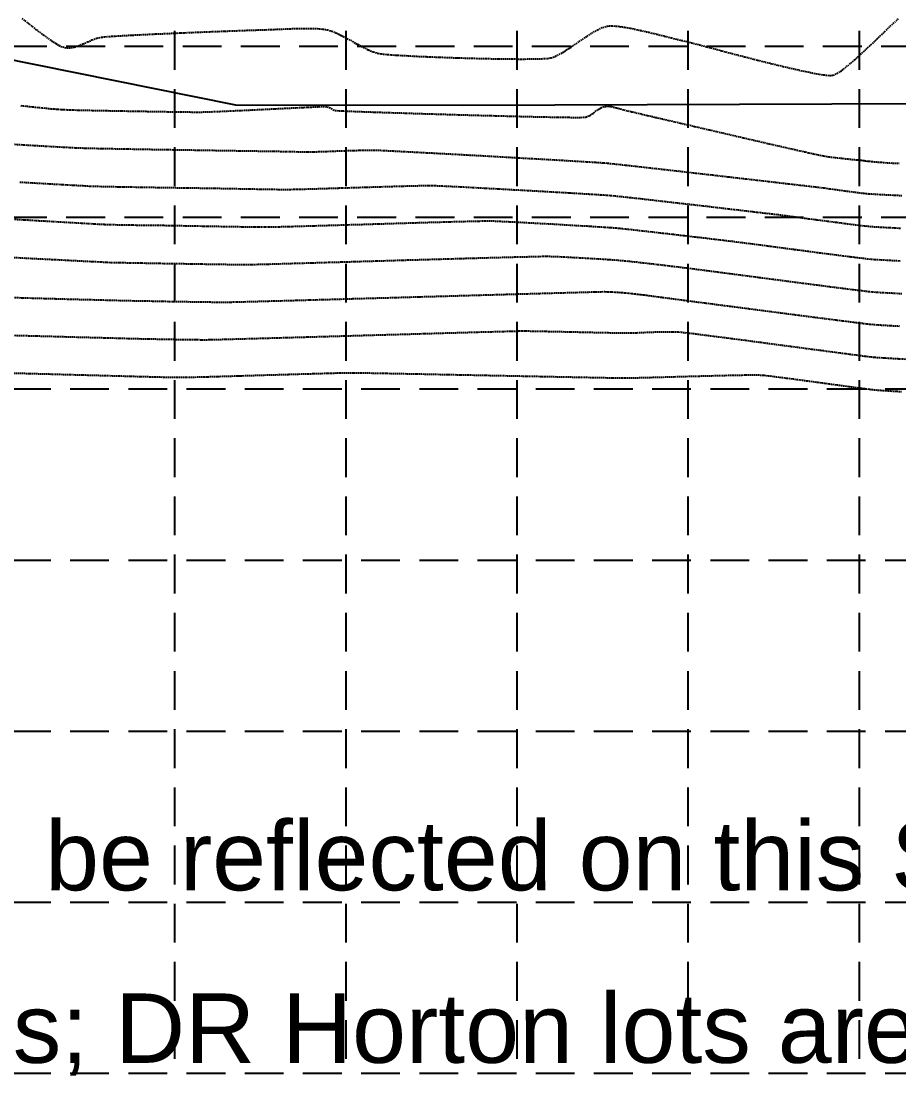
# Model space of a CAD drawing. Header units: inches. Extents: x 7994 to 10114, y 11164 to 12491.
# Drawn here: x 8627.6 to 8797.2, y 11296 to 11501.4 of the extents above; entities that cross this region are included whole.
import ezdxf

# ---------------------------------------------------------------- set-up
doc = ezdxf.new("R2010")
doc.units = ezdxf.units.IN
doc.header["$MEASUREMENT"] = 0
for name, pattern in [('HIDDEN', [0.375, 0.25, -0.125]), ('PHANTOM2', [1.25, 0.625, -0.125, 0.125, -0.125, 0.125, -0.125]), ('x4227topo$0$HIDDEN', [0.375, 0.25, -0.125])]:
    doc.linetypes.add(name, pattern=pattern)
for name, color, linetype in [('BASE', 7, 'Continuous'), ('CONTOURS', 43, 'x4227topo$0$HIDDEN'), ('GRID', 254, 'HIDDEN'), ('SILT-FENCE', 4, 'PHANTOM2')]:
    doc.layers.add(name, color=color, linetype=linetype)
doc.styles.add("L200'", font='ARIAL.TTF', dxfattribs={"height": 0.001969})

msp = doc.modelspace()

# ---------------------------------------------------------------- linework, layer by layer
at = {"layer": 'CONTOURS', "color": 43}
for p, q in [((8627.73, 11501.94, 1240), (8629.14, 11500.84, 1240)), ((8795.88, 11500.69, 1240), (8797.15, 11501.87, 1240)), ((8629.14, 11500.84, 1240), (8630.54, 11499.75, 1240)), ((8630.54, 11499.75, 1240), (8631.9, 11498.72, 1240)), ((8656.24, 11499.05, 1240), (8658.97, 11499.17, 1240)), ((8658.97, 11499.17, 1240), (8661.71, 11499.28, 1240)), ((8661.71, 11499.28, 1240), (8664.37, 11499.38, 1240)), ((8664.37, 11499.38, 1240), (8666.9, 11499.48, 1240)), ((8666.9, 11499.48, 1240), (8669.21, 11499.57, 1240)), ((8669.21, 11499.57, 1240), (8671.25, 11499.64, 1240)), ((8671.25, 11499.64, 1240), (8672.93, 11499.7, 1240)), ((8672.93, 11499.7, 1240), (8674.2, 11499.74, 1240)), ((8674.2, 11499.74, 1240), (8674.97, 11499.76, 1240)), ((8674.97, 11499.76, 1240), (8675.87, 11499.79, 1240)), ((8675.87, 11499.79, 1240), (8676.97, 11499.84, 1240)), ((8676.97, 11499.84, 1240), (8678.2, 11499.89, 1240)), ((8678.2, 11499.89, 1240), (8679.53, 11499.95, 1240)), ((8679.53, 11499.95, 1240), (8680.9, 11499.99, 1240)), ((8680.9, 11499.99, 1240), (8682.26, 11500.02, 1240)), ((8682.26, 11500.02, 1240), (8683.58, 11500.01, 1240)), ((8683.58, 11500.01, 1240), (8684.81, 11499.97, 1240)), ((8684.81, 11499.97, 1240), (8685.89, 11499.88, 1240)), ((8685.89, 11499.88, 1240), (8686.78, 11499.74, 1240)), ((8686.78, 11499.74, 1240), (8687.61, 11499.49, 1240)), ((8687.61, 11499.49, 1240), (8688.54, 11499.1, 1240)), ((8737.88, 11499.07, 1240), (8739.01, 11499.72, 1240)), ((8739.01, 11499.72, 1240), (8740.02, 11500.21, 1240)), ((8740.02, 11500.21, 1240), (8740.9, 11500.47, 1240)), ((8740.9, 11500.47, 1240), (8741.76, 11500.51, 1240)), ((8741.76, 11500.51, 1240), (8742.9, 11500.43, 1240)), ((8742.9, 11500.43, 1240), (8744.23, 11500.24, 1240)), ((8744.23, 11500.24, 1240), (8745.72, 11499.96, 1240)), ((8745.72, 11499.96, 1240), (8747.29, 11499.63, 1240)), ((8747.29, 11499.63, 1240), (8748.89, 11499.26, 1240)), ((8748.89, 11499.26, 1240), (8750.45, 11498.88, 1240)), ((8793.04, 11497.99, 1240), (8794.5, 11499.38, 1240)), ((8794.5, 11499.38, 1240), (8795.88, 11500.69, 1240)), ((8631.9, 11498.72, 1240), (8633.17, 11497.81, 1240)), ((8633.17, 11497.81, 1240), (8634.31, 11497.07, 1240)), ((8639.57, 11497, 1240), (8640.46, 11497.39, 1240)), ((8640.46, 11497.39, 1240), (8641.34, 11497.77, 1240)), ((8641.34, 11497.77, 1240), (8642.24, 11498.1, 1240)), ((8642.24, 11498.1, 1240), (8643.15, 11498.32, 1240)), ((8643.15, 11498.32, 1240), (8643.88, 11498.4, 1240)), ((8643.88, 11498.4, 1240), (8645.11, 11498.49, 1240)), ((8645.11, 11498.49, 1240), (8646.76, 11498.59, 1240)), ((8646.76, 11498.59, 1240), (8648.77, 11498.7, 1240)), ((8648.77, 11498.7, 1240), (8651.07, 11498.82, 1240)), ((8651.07, 11498.82, 1240), (8653.59, 11498.93, 1240)), ((8653.59, 11498.93, 1240), (8656.24, 11499.05, 1240)), ((8688.54, 11499.1, 1240), (8689.53, 11498.62, 1240)), ((8689.53, 11498.62, 1240), (8690.57, 11498.07, 1240)), ((8690.57, 11498.07, 1240), (8691.64, 11497.48, 1240)), ((8691.64, 11497.48, 1240), (8692.7, 11496.89, 1240)), ((8734.23, 11496.64, 1240), (8735.46, 11497.47, 1240)), ((8735.46, 11497.47, 1240), (8736.69, 11498.3, 1240)), ((8736.69, 11498.3, 1240), (8737.88, 11499.07, 1240)), ((8750.45, 11498.88, 1240), (8751.94, 11498.51, 1240)), ((8751.94, 11498.51, 1240), (8753.27, 11498.17, 1240)), ((8753.27, 11498.17, 1240), (8754.4, 11497.89, 1240)), ((8754.4, 11497.89, 1240), (8755.26, 11497.7, 1240)), ((8755.26, 11497.7, 1240), (8755.99, 11497.52, 1240)), ((8755.99, 11497.52, 1240), (8757.16, 11497.22, 1240)), ((8757.16, 11497.22, 1240), (8758.71, 11496.81, 1240)), ((8791.57, 11496.59, 1240), (8793.04, 11497.99, 1240)), ((8634.31, 11497.07, 1240), (8635.27, 11496.54, 1240)), ((8635.27, 11496.54, 1240), (8636, 11496.29, 1240)), ((8636, 11496.29, 1240), (8636.91, 11496.24, 1240)), ((8636.91, 11496.24, 1240), (8637.81, 11496.38, 1240)), ((8637.81, 11496.38, 1240), (8638.69, 11496.65, 1240)), ((8638.69, 11496.65, 1240), (8639.57, 11497, 1240)), ((8692.7, 11496.89, 1240), (8693.74, 11496.34, 1240)), ((8693.74, 11496.34, 1240), (8694.73, 11495.85, 1240)), ((8694.73, 11495.85, 1240), (8695.66, 11495.46, 1240)), ((8695.66, 11495.46, 1240), (8696.49, 11495.2, 1240)), ((8696.49, 11495.2, 1240), (8697.2, 11495.09, 1240)), ((8697.2, 11495.09, 1240), (8698.39, 11494.97, 1240)), ((8730.92, 11494.63, 1240), (8731.93, 11495.16, 1240)), ((8731.93, 11495.16, 1240), (8733.04, 11495.85, 1240)), ((8733.04, 11495.85, 1240), (8734.23, 11496.64, 1240)), ((8758.71, 11496.81, 1240), (8760.58, 11496.32, 1240)), ((8760.58, 11496.32, 1240), (8762.69, 11495.76, 1240)), ((8762.69, 11495.76, 1240), (8765, 11495.15, 1240)), ((8765, 11495.15, 1240), (8767.43, 11494.52, 1240)), ((8788.71, 11493.95, 1240), (8790.11, 11495.22, 1240)), ((8790.11, 11495.22, 1240), (8791.57, 11496.59, 1240)), ((8698.39, 11494.97, 1240), (8699.99, 11494.85, 1240)), ((8699.99, 11494.85, 1240), (8701.93, 11494.74, 1240)), ((8701.93, 11494.74, 1240), (8704.16, 11494.62, 1240)), ((8704.16, 11494.62, 1240), (8706.61, 11494.52, 1240)), ((8706.61, 11494.52, 1240), (8709.21, 11494.42, 1240)), ((8709.21, 11494.42, 1240), (8711.91, 11494.32, 1240)), ((8711.91, 11494.32, 1240), (8714.64, 11494.25, 1240)), ((8714.64, 11494.25, 1240), (8717.34, 11494.18, 1240)), ((8717.34, 11494.18, 1240), (8719.95, 11494.13, 1240)), ((8719.95, 11494.13, 1240), (8722.39, 11494.1, 1240)), ((8722.39, 11494.1, 1240), (8724.62, 11494.09, 1240)), ((8724.62, 11494.09, 1240), (8726.56, 11494.11, 1240)), ((8726.56, 11494.11, 1240), (8728.16, 11494.15, 1240)), ((8728.16, 11494.15, 1240), (8729.34, 11494.22, 1240)), ((8729.34, 11494.22, 1240), (8730.06, 11494.32, 1240)), ((8730.06, 11494.32, 1240), (8730.92, 11494.63, 1240)), ((8767.43, 11494.52, 1240), (8769.92, 11493.88, 1240)), ((8769.92, 11493.88, 1240), (8772.42, 11493.25, 1240)), ((8772.42, 11493.25, 1240), (8774.85, 11492.66, 1240)), ((8787.41, 11492.83, 1240), (8788.71, 11493.95, 1240)), ((8774.85, 11492.66, 1240), (8777.15, 11492.12, 1240)), ((8777.15, 11492.12, 1240), (8779.27, 11491.66, 1240)), ((8779.27, 11491.66, 1240), (8781.13, 11491.29, 1240)), ((8781.13, 11491.29, 1240), (8782.68, 11491.03, 1240)), ((8782.68, 11491.03, 1240), (8783.84, 11490.91, 1240)), ((8783.84, 11490.91, 1240), (8784.57, 11490.95, 1240)), ((8784.57, 11490.95, 1240), (8785.3, 11491.28, 1240)), ((8785.3, 11491.28, 1240), (8786.26, 11491.92, 1240)), ((8786.26, 11491.92, 1240), (8787.41, 11492.83, 1240)), ((8627.5, 11485.1, 1239), (8629.82, 11484.85, 1239)), ((8629.82, 11484.85, 1239), (8631.63, 11484.67, 1239)), ((8682.22, 11484.74, 1239), (8683.53, 11484.8, 1239)), ((8683.53, 11484.8, 1239), (8684.43, 11484.85, 1239)), ((8684.43, 11484.85, 1239), (8684.84, 11484.86, 1239)), ((8684.84, 11484.86, 1239), (8685.22, 11484.88, 1239)), ((8685.22, 11484.88, 1239), (8685.61, 11484.9, 1239)), ((8685.61, 11484.9, 1239), (8686, 11484.92, 1239)), ((8686, 11484.92, 1239), (8686.37, 11484.91, 1239)), ((8686.37, 11484.91, 1239), (8686.72, 11484.86, 1239)), ((8686.72, 11484.86, 1239), (8687.12, 11484.71, 1239)), ((8739.73, 11484.71, 1239), (8740.38, 11484.91, 1239)), ((8740.38, 11484.91, 1239), (8740.99, 11484.95, 1239)), ((8740.99, 11484.95, 1239), (8741.64, 11484.89, 1239)), ((8741.64, 11484.89, 1239), (8742.33, 11484.75, 1239)), ((8631.63, 11484.67, 1239), (8632.84, 11484.54, 1239)), ((8632.84, 11484.54, 1239), (8633.38, 11484.49, 1239)), ((8633.38, 11484.49, 1239), (8634, 11484.44, 1239)), ((8634, 11484.44, 1239), (8634.62, 11484.39, 1239)), ((8634.62, 11484.39, 1239), (8635.24, 11484.35, 1239)), ((8635.24, 11484.35, 1239), (8635.86, 11484.32, 1239)), ((8635.86, 11484.32, 1239), (8636.48, 11484.29, 1239)), ((8636.48, 11484.29, 1239), (8637.1, 11484.27, 1239)), ((8637.1, 11484.27, 1239), (8637.66, 11484.25, 1239)), ((8637.66, 11484.25, 1239), (8638.75, 11484.22, 1239)), ((8638.75, 11484.22, 1239), (8640.29, 11484.19, 1239)), ((8640.29, 11484.19, 1239), (8642.18, 11484.15, 1239)), ((8642.18, 11484.15, 1239), (8644.35, 11484.11, 1239)), ((8644.35, 11484.11, 1239), (8646.71, 11484.07, 1239)), ((8646.71, 11484.07, 1239), (8649.18, 11484.02, 1239)), ((8649.18, 11484.02, 1239), (8651.67, 11483.98, 1239)), ((8651.67, 11483.98, 1239), (8654.1, 11483.94, 1239)), ((8654.1, 11483.94, 1239), (8656.38, 11483.9, 1239)), ((8656.38, 11483.9, 1239), (8658.43, 11483.87, 1239)), ((8658.43, 11483.87, 1239), (8660.16, 11483.85, 1239)), ((8660.16, 11483.85, 1239), (8661.49, 11483.84, 1239)), ((8661.49, 11483.84, 1239), (8662.33, 11483.84, 1239)), ((8662.33, 11483.84, 1239), (8663.14, 11483.86, 1239)), ((8663.14, 11483.86, 1239), (8664.38, 11483.91, 1239)), ((8664.38, 11483.91, 1239), (8665.98, 11483.97, 1239)), ((8665.98, 11483.97, 1239), (8667.85, 11484.06, 1239)), ((8667.85, 11484.06, 1239), (8669.92, 11484.15, 1239)), ((8669.92, 11484.15, 1239), (8672.11, 11484.25, 1239)), ((8672.11, 11484.25, 1239), (8674.35, 11484.36, 1239)), ((8674.35, 11484.36, 1239), (8676.55, 11484.47, 1239)), ((8676.55, 11484.47, 1239), (8678.65, 11484.57, 1239)), ((8678.65, 11484.57, 1239), (8680.57, 11484.66, 1239)), ((8680.57, 11484.66, 1239), (8682.22, 11484.74, 1239)), ((8687.12, 11484.71, 1239), (8687.5, 11484.5, 1239)), ((8687.5, 11484.5, 1239), (8687.87, 11484.29, 1239)), ((8687.87, 11484.29, 1239), (8688.27, 11484.13, 1239)), ((8688.27, 11484.13, 1239), (8688.69, 11484.11, 1239)), ((8688.69, 11484.11, 1239), (8689.73, 11484.06, 1239)), ((8689.73, 11484.06, 1239), (8691.32, 11484, 1239)), ((8691.32, 11484, 1239), (8693.4, 11483.92, 1239)), ((8693.4, 11483.92, 1239), (8695.89, 11483.83, 1239)), ((8695.89, 11483.83, 1239), (8698.74, 11483.74, 1239)), ((8698.74, 11483.74, 1239), (8701.86, 11483.64, 1239)), ((8701.86, 11483.64, 1239), (8705.19, 11483.53, 1239)), ((8705.19, 11483.53, 1239), (8708.67, 11483.43, 1239)), ((8708.67, 11483.43, 1239), (8712.22, 11483.32, 1239)), ((8712.22, 11483.32, 1239), (8715.78, 11483.22, 1239)), ((8715.78, 11483.22, 1239), (8719.27, 11483.13, 1239)), ((8719.27, 11483.13, 1239), (8722.64, 11483.04, 1239)), ((8722.64, 11483.04, 1239), (8725.8, 11482.96, 1239)), ((8725.8, 11482.96, 1239), (8728.7, 11482.9, 1239)), ((8728.7, 11482.9, 1239), (8731.26, 11482.85, 1239)), ((8731.26, 11482.85, 1239), (8733.41, 11482.82, 1239)), ((8733.41, 11482.82, 1239), (8735.09, 11482.81, 1239)), ((8735.09, 11482.81, 1239), (8736.23, 11482.82, 1239)), ((8736.23, 11482.82, 1239), (8736.76, 11482.86, 1239)), ((8736.76, 11482.86, 1239), (8737.4, 11483.11, 1239)), ((8737.4, 11483.11, 1239), (8737.99, 11483.49, 1239)), ((8737.99, 11483.49, 1239), (8738.56, 11483.93, 1239)), ((8738.56, 11483.93, 1239), (8739.13, 11484.36, 1239)), ((8739.13, 11484.36, 1239), (8739.73, 11484.71, 1239)), ((8742.33, 11484.75, 1239), (8743.04, 11484.56, 1239)), ((8743.04, 11484.56, 1239), (8743.76, 11484.36, 1239)), ((8743.76, 11484.36, 1239), (8744.47, 11484.16, 1239)), ((8744.47, 11484.16, 1239), (8745.16, 11483.99, 1239)), ((8745.16, 11483.99, 1239), (8745.71, 11483.87, 1239)), ((8745.71, 11483.87, 1239), (8746.79, 11483.62, 1239)), ((8746.79, 11483.62, 1239), (8748.32, 11483.26, 1239)), ((8748.32, 11483.26, 1239), (8750.25, 11482.81, 1239)), ((8750.25, 11482.81, 1239), (8752.51, 11482.29, 1239)), ((8752.51, 11482.29, 1239), (8755.03, 11481.7, 1239)), ((8755.03, 11481.7, 1239), (8757.76, 11481.06, 1239)), ((8757.76, 11481.06, 1239), (8760.63, 11480.39, 1239)), ((8760.63, 11480.39, 1239), (8763.57, 11479.71, 1239)), ((8763.57, 11479.71, 1239), (8766.51, 11479.02, 1239)), ((8766.51, 11479.02, 1239), (8769.41, 11478.35, 1239)), ((8626.05, 11477.63, 1238), (8628.15, 11477.5, 1238)), ((8628.15, 11477.5, 1238), (8630.25, 11477.38, 1238)), ((8630.25, 11477.38, 1238), (8632.28, 11477.26, 1238)), ((8632.28, 11477.26, 1238), (8634.19, 11477.16, 1238)), ((8634.19, 11477.16, 1238), (8635.91, 11477.06, 1238)), ((8635.91, 11477.06, 1238), (8637.38, 11476.98, 1238)), ((8637.38, 11476.98, 1238), (8638.53, 11476.92, 1238)), ((8638.53, 11476.92, 1238), (8639.31, 11476.89, 1238)), ((8639.31, 11476.89, 1238), (8640.04, 11476.87, 1238)), ((8640.04, 11476.87, 1238), (8641.28, 11476.84, 1238)), ((8641.28, 11476.84, 1238), (8642.97, 11476.81, 1238)), ((8642.97, 11476.81, 1238), (8645.04, 11476.77, 1238)), ((8645.04, 11476.77, 1238), (8647.43, 11476.72, 1238)), ((8647.43, 11476.72, 1238), (8650.08, 11476.68, 1238)), ((8650.08, 11476.68, 1238), (8652.92, 11476.63, 1238)), ((8652.92, 11476.63, 1238), (8655.88, 11476.58, 1238)), ((8655.88, 11476.58, 1238), (8658.9, 11476.53, 1238)), ((8769.41, 11478.35, 1239), (8772.18, 11477.71, 1239)), ((8772.18, 11477.71, 1239), (8774.76, 11477.12, 1239)), ((8774.76, 11477.12, 1239), (8777.1, 11476.58, 1239)), ((8777.1, 11476.58, 1239), (8779.13, 11476.12, 1239)), ((8658.9, 11476.53, 1238), (8661.91, 11476.49, 1238)), ((8661.91, 11476.49, 1238), (8664.85, 11476.44, 1238)), ((8664.85, 11476.44, 1238), (8667.64, 11476.4, 1238)), ((8667.64, 11476.4, 1238), (8670.24, 11476.35, 1238)), ((8670.24, 11476.35, 1238), (8672.57, 11476.32, 1238)), ((8672.57, 11476.32, 1238), (8674.56, 11476.29, 1238)), ((8674.56, 11476.29, 1238), (8676.15, 11476.26, 1238)), ((8676.15, 11476.26, 1238), (8677.28, 11476.25, 1238)), ((8677.28, 11476.25, 1238), (8677.88, 11476.24, 1238)), ((8677.88, 11476.24, 1238), (8678.67, 11476.22, 1238)), ((8678.67, 11476.22, 1238), (8679.47, 11476.2, 1238)), ((8679.47, 11476.2, 1238), (8680.27, 11476.19, 1238)), ((8680.27, 11476.19, 1238), (8681.07, 11476.17, 1238)), ((8681.07, 11476.17, 1238), (8681.86, 11476.16, 1238)), ((8681.86, 11476.16, 1238), (8682.66, 11476.15, 1238)), ((8682.66, 11476.15, 1238), (8683.46, 11476.15, 1238)), ((8683.46, 11476.15, 1238), (8684.18, 11476.16, 1238)), ((8684.18, 11476.16, 1238), (8685.19, 11476.19, 1238)), ((8685.19, 11476.19, 1238), (8686.43, 11476.23, 1238)), ((8686.43, 11476.23, 1238), (8687.82, 11476.28, 1238)), ((8687.82, 11476.28, 1238), (8689.3, 11476.34, 1238)), ((8689.3, 11476.34, 1238), (8690.8, 11476.39, 1238)), ((8690.8, 11476.39, 1238), (8692.27, 11476.43, 1238)), ((8692.27, 11476.43, 1238), (8693.62, 11476.47, 1238)), ((8693.62, 11476.47, 1238), (8694.8, 11476.49, 1238)), ((8694.8, 11476.49, 1238), (8695.74, 11476.49, 1238)), ((8695.74, 11476.49, 1238), (8696.46, 11476.47, 1238)), ((8696.46, 11476.47, 1238), (8697.73, 11476.41, 1238)), ((8697.73, 11476.41, 1238), (8699.47, 11476.32, 1238)), ((8699.47, 11476.32, 1238), (8701.64, 11476.21, 1238)), ((8701.64, 11476.21, 1238), (8704.16, 11476.08, 1238)), ((8704.16, 11476.08, 1238), (8706.97, 11475.93, 1238)), ((8706.97, 11475.93, 1238), (8710.01, 11475.77, 1238)), ((8710.01, 11475.77, 1238), (8713.21, 11475.59, 1238)), ((8713.21, 11475.59, 1238), (8716.5, 11475.41, 1238)), ((8716.5, 11475.41, 1238), (8719.83, 11475.22, 1238)), ((8719.83, 11475.22, 1238), (8723.13, 11475.03, 1238)), ((8723.13, 11475.03, 1238), (8726.32, 11474.85, 1238)), ((8726.32, 11474.85, 1238), (8729.36, 11474.68, 1238)), ((8729.36, 11474.68, 1238), (8732.17, 11474.52, 1238)), ((8732.17, 11474.52, 1238), (8734.69, 11474.37, 1238)), ((8779.13, 11476.12, 1239), (8780.77, 11475.76, 1239)), ((8780.77, 11475.76, 1239), (8781.98, 11475.49, 1239)), ((8781.98, 11475.49, 1239), (8782.68, 11475.36, 1239)), ((8782.68, 11475.36, 1239), (8783.72, 11475.19, 1239)), ((8783.72, 11475.19, 1239), (8784.9, 11475.04, 1239)), ((8784.9, 11475.04, 1239), (8786.14, 11474.9, 1239)), ((8786.14, 11474.9, 1239), (8787.35, 11474.77, 1239)), ((8787.35, 11474.77, 1239), (8788.46, 11474.66, 1239)), ((8788.46, 11474.66, 1239), (8789.38, 11474.57, 1239)), ((8789.38, 11474.57, 1239), (8790.03, 11474.51, 1239)), ((8790.03, 11474.51, 1239), (8790.34, 11474.48, 1239)), ((8734.69, 11474.37, 1238), (8736.86, 11474.24, 1238)), ((8736.86, 11474.24, 1238), (8738.61, 11474.13, 1238)), ((8738.61, 11474.13, 1238), (8739.87, 11474.05, 1238)), ((8739.87, 11474.05, 1238), (8740.58, 11474, 1238)), ((8740.58, 11474, 1238), (8741.32, 11473.92, 1238)), ((8741.32, 11473.92, 1238), (8742.61, 11473.79, 1238)), ((8742.61, 11473.79, 1238), (8744.38, 11473.59, 1238)), ((8744.38, 11473.59, 1238), (8746.56, 11473.35, 1238)), ((8746.56, 11473.35, 1238), (8749.08, 11473.06, 1238)), ((8749.08, 11473.06, 1238), (8751.88, 11472.75, 1238)), ((8751.88, 11472.75, 1238), (8754.88, 11472.4, 1238)), ((8790.34, 11474.48, 1239), (8790.63, 11474.44, 1239)), ((8790.63, 11474.44, 1239), (8790.92, 11474.4, 1239)), ((8790.92, 11474.4, 1239), (8791.21, 11474.37, 1239)), ((8791.21, 11474.37, 1239), (8791.48, 11474.34, 1239)), ((8791.48, 11474.34, 1239), (8792.05, 11474.28, 1239)), ((8792.05, 11474.28, 1239), (8792.86, 11474.2, 1239)), ((8792.86, 11474.2, 1239), (8793.85, 11474.12, 1239)), ((8793.85, 11474.12, 1239), (8794.95, 11474.04, 1239)), ((8794.95, 11474.04, 1239), (8796.12, 11473.97, 1239)), ((8796.12, 11473.97, 1239), (8797.28, 11473.94, 1239)), ((8754.88, 11472.4, 1238), (8758.02, 11472.04, 1238)), ((8758.02, 11472.04, 1238), (8761.23, 11471.67, 1238)), ((8761.23, 11471.67, 1238), (8764.44, 11471.3, 1238)), ((8764.44, 11471.3, 1238), (8767.58, 11470.94, 1238)), ((8767.58, 11470.94, 1238), (8770.58, 11470.6, 1238)), ((8770.58, 11470.6, 1238), (8773.38, 11470.27, 1238)), ((8627.35, 11470.31, 1237), (8630.32, 11470.13, 1237)), ((8630.32, 11470.13, 1237), (8633.09, 11469.97, 1237)), ((8633.09, 11469.97, 1237), (8635.59, 11469.83, 1237)), ((8635.59, 11469.83, 1237), (8637.75, 11469.71, 1237)), ((8637.75, 11469.71, 1237), (8639.51, 11469.61, 1237)), ((8639.51, 11469.61, 1237), (8640.79, 11469.54, 1237)), ((8640.79, 11469.54, 1237), (8641.52, 11469.51, 1237)), ((8641.52, 11469.51, 1237), (8642.28, 11469.49, 1237)), ((8642.28, 11469.49, 1237), (8643.44, 11469.46, 1237)), ((8643.44, 11469.46, 1237), (8644.94, 11469.43, 1237)), ((8644.94, 11469.43, 1237), (8646.72, 11469.4, 1237)), ((8646.72, 11469.4, 1237), (8648.71, 11469.36, 1237)), ((8648.71, 11469.36, 1237), (8650.86, 11469.33, 1237)), ((8650.86, 11469.33, 1237), (8653.11, 11469.29, 1237)), ((8653.11, 11469.29, 1237), (8655.38, 11469.25, 1237)), ((8655.38, 11469.25, 1237), (8657.63, 11469.22, 1237)), ((8657.63, 11469.22, 1237), (8659.78, 11469.19, 1237)), ((8659.78, 11469.19, 1237), (8661.78, 11469.16, 1237)), ((8661.78, 11469.16, 1237), (8663.56, 11469.13, 1237)), ((8663.56, 11469.13, 1237), (8665.06, 11469.11, 1237)), ((8665.06, 11469.11, 1237), (8666.21, 11469.09, 1237)), ((8666.21, 11469.09, 1237), (8666.97, 11469.08, 1237)), ((8666.97, 11469.08, 1237), (8667.9, 11469.06, 1237)), ((8667.9, 11469.06, 1237), (8669.03, 11469.04, 1237)), ((8669.03, 11469.04, 1237), (8670.33, 11469.01, 1237)), ((8670.33, 11469.01, 1237), (8671.74, 11468.99, 1237)), ((8671.74, 11468.99, 1237), (8673.2, 11468.96, 1237)), ((8673.2, 11468.96, 1237), (8674.66, 11468.93, 1237)), ((8674.66, 11468.93, 1237), (8676.07, 11468.91, 1237)), ((8676.07, 11468.91, 1237), (8677.37, 11468.89, 1237)), ((8677.37, 11468.89, 1237), (8678.51, 11468.89, 1237)), ((8678.51, 11468.89, 1237), (8679.44, 11468.89, 1237)), ((8679.44, 11468.89, 1237), (8680.22, 11468.9, 1237)), ((8680.22, 11468.9, 1237), (8681.45, 11468.93, 1237)), ((8681.45, 11468.93, 1237), (8683.06, 11468.97, 1237)), ((8683.06, 11468.97, 1237), (8684.98, 11469.03, 1237)), ((8684.98, 11469.03, 1237), (8687.15, 11469.1, 1237)), ((8687.15, 11469.1, 1237), (8689.49, 11469.17, 1237)), ((8689.49, 11469.17, 1237), (8691.93, 11469.25, 1237)), ((8691.93, 11469.25, 1237), (8694.4, 11469.32, 1237)), ((8694.4, 11469.32, 1237), (8696.85, 11469.4, 1237)), ((8696.85, 11469.4, 1237), (8699.18, 11469.47, 1237)), ((8699.18, 11469.47, 1237), (8701.35, 11469.53, 1237)), ((8701.35, 11469.53, 1237), (8703.27, 11469.58, 1237)), ((8703.27, 11469.58, 1237), (8704.88, 11469.62, 1237)), ((8704.88, 11469.62, 1237), (8706.11, 11469.64, 1237)), ((8706.11, 11469.64, 1237), (8706.9, 11469.65, 1237)), ((8706.9, 11469.65, 1237), (8707.63, 11469.62, 1237)), ((8707.63, 11469.62, 1237), (8708.86, 11469.57, 1237)), ((8708.86, 11469.57, 1237), (8710.5, 11469.49, 1237)), ((8710.5, 11469.49, 1237), (8712.51, 11469.39, 1237)), ((8712.51, 11469.39, 1237), (8714.81, 11469.27, 1237)), ((8714.81, 11469.27, 1237), (8717.33, 11469.13, 1237)), ((8717.33, 11469.13, 1237), (8720.02, 11468.99, 1237)), ((8720.02, 11468.99, 1237), (8722.8, 11468.83, 1237)), ((8722.8, 11468.83, 1237), (8725.62, 11468.68, 1237)), ((8725.62, 11468.68, 1237), (8728.41, 11468.52, 1237)), ((8728.41, 11468.52, 1237), (8731.09, 11468.36, 1237)), ((8731.09, 11468.36, 1237), (8733.62, 11468.22, 1237)), ((8773.38, 11470.27, 1238), (8775.9, 11469.98, 1238)), ((8775.9, 11469.98, 1238), (8778.08, 11469.72, 1238)), ((8778.08, 11469.72, 1238), (8779.85, 11469.52, 1238)), ((8779.85, 11469.52, 1238), (8781.13, 11469.37, 1238)), ((8781.13, 11469.37, 1238), (8781.87, 11469.28, 1238)), ((8781.87, 11469.28, 1238), (8782.81, 11469.16, 1238)), ((8782.81, 11469.16, 1238), (8783.84, 11469.02, 1238)), ((8783.84, 11469.02, 1238), (8784.94, 11468.87, 1238)), ((8784.94, 11468.87, 1238), (8786.08, 11468.71, 1238)), ((8786.08, 11468.71, 1238), (8787.23, 11468.55, 1238)), ((8787.23, 11468.55, 1238), (8788.36, 11468.4, 1238)), ((8788.36, 11468.4, 1238), (8789.46, 11468.26, 1238)), ((8733.62, 11468.22, 1237), (8735.91, 11468.08, 1237)), ((8735.91, 11468.08, 1237), (8737.92, 11467.96, 1237)), ((8737.92, 11467.96, 1237), (8739.56, 11467.86, 1237)), ((8739.56, 11467.86, 1237), (8740.79, 11467.78, 1237)), ((8740.79, 11467.78, 1237), (8741.52, 11467.72, 1237)), ((8741.52, 11467.72, 1237), (8742.29, 11467.65, 1237)), ((8742.29, 11467.65, 1237), (8743.55, 11467.51, 1237)), ((8743.55, 11467.51, 1237), (8745.22, 11467.33, 1237)), ((8745.22, 11467.33, 1237), (8747.25, 11467.1, 1237)), ((8747.25, 11467.1, 1237), (8749.56, 11466.84, 1237)), ((8749.56, 11466.84, 1237), (8752.08, 11466.55, 1237)), ((8752.08, 11466.55, 1237), (8754.74, 11466.25, 1237)), ((8789.46, 11468.26, 1238), (8790.49, 11468.14, 1238)), ((8790.49, 11468.14, 1238), (8791.44, 11468.05, 1238)), ((8791.44, 11468.05, 1238), (8792.18, 11468, 1238)), ((8792.18, 11468, 1238), (8793.54, 11467.92, 1238)), ((8793.54, 11467.92, 1238), (8795.43, 11467.83, 1238)), ((8795.43, 11467.83, 1238), (8797.79, 11467.71, 1238)), ((8754.74, 11466.25, 1237), (8757.47, 11465.94, 1237)), ((8757.47, 11465.94, 1237), (8760.2, 11465.62, 1237)), ((8760.2, 11465.62, 1237), (8762.85, 11465.31, 1237)), ((8762.85, 11465.31, 1237), (8765.37, 11465.02, 1237)), ((8765.37, 11465.02, 1237), (8767.68, 11464.75, 1237)), ((8767.68, 11464.75, 1237), (8769.71, 11464.51, 1237)), ((8769.71, 11464.51, 1237), (8771.38, 11464.32, 1237)), ((8771.38, 11464.32, 1237), (8772.64, 11464.17, 1237)), ((8625.34, 11463.18, 1236), (8628.86, 11462.97, 1236)), ((8628.86, 11462.97, 1236), (8632.14, 11462.78, 1236)), ((8632.14, 11462.78, 1236), (8635.14, 11462.61, 1236)), ((8635.14, 11462.61, 1236), (8637.79, 11462.46, 1236)), ((8637.79, 11462.46, 1236), (8640.03, 11462.33, 1236)), ((8640.03, 11462.33, 1236), (8641.81, 11462.23, 1236)), ((8641.81, 11462.23, 1236), (8643.06, 11462.16, 1236)), ((8643.06, 11462.16, 1236), (8643.73, 11462.13, 1236)), ((8693.41, 11462.13, 1236), (8696.73, 11462.23, 1236)), ((8696.73, 11462.23, 1236), (8700.05, 11462.33, 1236)), ((8700.05, 11462.33, 1236), (8703.3, 11462.43, 1236)), ((8703.3, 11462.43, 1236), (8706.4, 11462.52, 1236)), ((8706.4, 11462.52, 1236), (8709.29, 11462.6, 1236)), ((8709.29, 11462.6, 1236), (8711.9, 11462.67, 1236)), ((8711.9, 11462.67, 1236), (8714.15, 11462.73, 1236)), ((8714.15, 11462.73, 1236), (8715.97, 11462.77, 1236)), ((8715.97, 11462.77, 1236), (8717.29, 11462.8, 1236)), ((8717.29, 11462.8, 1236), (8718.05, 11462.8, 1236)), ((8718.05, 11462.8, 1236), (8718.86, 11462.78, 1236)), ((8718.86, 11462.78, 1236), (8720.1, 11462.73, 1236)), ((8720.1, 11462.73, 1236), (8721.7, 11462.65, 1236)), ((8721.7, 11462.65, 1236), (8723.59, 11462.56, 1236)), ((8723.59, 11462.56, 1236), (8725.69, 11462.45, 1236)), ((8725.69, 11462.45, 1236), (8727.94, 11462.32, 1236)), ((8727.94, 11462.32, 1236), (8730.26, 11462.2, 1236)), ((8730.26, 11462.2, 1236), (8732.57, 11462.06, 1236)), ((8772.64, 11464.17, 1237), (8773.4, 11464.08, 1237)), ((8773.4, 11464.08, 1237), (8774.19, 11463.98, 1237)), ((8774.19, 11463.98, 1237), (8775.28, 11463.84, 1237)), ((8775.28, 11463.84, 1237), (8776.63, 11463.66, 1237)), ((8776.63, 11463.66, 1237), (8778.17, 11463.45, 1237)), ((8778.17, 11463.45, 1237), (8779.86, 11463.22, 1237)), ((8779.86, 11463.22, 1237), (8781.63, 11462.99, 1237)), ((8781.63, 11462.99, 1237), (8783.43, 11462.75, 1237)), ((8783.43, 11462.75, 1237), (8785.2, 11462.52, 1237)), ((8785.2, 11462.52, 1237), (8786.88, 11462.3, 1237)), ((8786.88, 11462.3, 1237), (8788.43, 11462.1, 1237)), ((8643.73, 11462.13, 1236), (8644.65, 11462.1, 1236)), ((8644.65, 11462.1, 1236), (8645.78, 11462.07, 1236)), ((8645.78, 11462.07, 1236), (8647.07, 11462.05, 1236)), ((8647.07, 11462.05, 1236), (8648.46, 11462.03, 1236)), ((8648.46, 11462.03, 1236), (8649.9, 11462, 1236)), ((8649.9, 11462, 1236), (8651.34, 11461.98, 1236)), ((8651.34, 11461.98, 1236), (8652.73, 11461.97, 1236)), ((8652.73, 11461.97, 1236), (8654.01, 11461.95, 1236)), ((8654.01, 11461.95, 1236), (8655.14, 11461.94, 1236)), ((8655.14, 11461.94, 1236), (8656.06, 11461.92, 1236)), ((8656.06, 11461.92, 1236), (8656.87, 11461.91, 1236)), ((8656.87, 11461.91, 1236), (8658.02, 11461.89, 1236)), ((8658.02, 11461.89, 1236), (8659.44, 11461.86, 1236)), ((8659.44, 11461.86, 1236), (8661.09, 11461.83, 1236)), ((8661.09, 11461.83, 1236), (8662.89, 11461.8, 1236)), ((8662.89, 11461.8, 1236), (8664.78, 11461.77, 1236)), ((8664.78, 11461.77, 1236), (8666.7, 11461.73, 1236)), ((8666.7, 11461.73, 1236), (8668.59, 11461.7, 1236)), ((8668.59, 11461.7, 1236), (8670.39, 11461.67, 1236)), ((8670.39, 11461.67, 1236), (8672.04, 11461.65, 1236)), ((8672.04, 11461.65, 1236), (8673.46, 11461.63, 1236)), ((8673.46, 11461.63, 1236), (8674.61, 11461.62, 1236)), ((8674.61, 11461.62, 1236), (8675.42, 11461.62, 1236)), ((8675.42, 11461.62, 1236), (8676.17, 11461.63, 1236)), ((8676.17, 11461.63, 1236), (8677.49, 11461.67, 1236)), ((8677.49, 11461.67, 1236), (8679.32, 11461.72, 1236)), ((8679.32, 11461.72, 1236), (8681.57, 11461.78, 1236)), ((8681.57, 11461.78, 1236), (8684.17, 11461.86, 1236)), ((8684.17, 11461.86, 1236), (8687.06, 11461.94, 1236)), ((8687.06, 11461.94, 1236), (8690.17, 11462.04, 1236)), ((8690.17, 11462.04, 1236), (8693.41, 11462.13, 1236)), ((8732.57, 11462.06, 1236), (8734.82, 11461.93, 1236)), ((8734.82, 11461.93, 1236), (8736.92, 11461.81, 1236)), ((8736.92, 11461.81, 1236), (8738.81, 11461.69, 1236)), ((8738.81, 11461.69, 1236), (8740.41, 11461.59, 1236)), ((8740.41, 11461.59, 1236), (8741.65, 11461.51, 1236)), ((8741.65, 11461.51, 1236), (8742.46, 11461.45, 1236)), ((8742.46, 11461.45, 1236), (8743.24, 11461.37, 1236)), ((8743.24, 11461.37, 1236), (8744.4, 11461.25, 1236)), ((8744.4, 11461.25, 1236), (8745.88, 11461.09, 1236)), ((8745.88, 11461.09, 1236), (8747.61, 11460.89, 1236)), ((8747.61, 11460.89, 1236), (8749.54, 11460.68, 1236)), ((8749.54, 11460.68, 1236), (8751.59, 11460.44, 1236)), ((8751.59, 11460.44, 1236), (8753.7, 11460.2, 1236)), ((8753.7, 11460.2, 1236), (8755.81, 11459.95, 1236)), ((8788.43, 11462.1, 1237), (8789.78, 11461.93, 1237)), ((8789.78, 11461.93, 1237), (8790.87, 11461.81, 1237)), ((8790.87, 11461.81, 1237), (8791.66, 11461.73, 1237)), ((8791.66, 11461.73, 1237), (8792.4, 11461.68, 1237)), ((8792.4, 11461.68, 1237), (8793.68, 11461.6, 1237)), ((8793.68, 11461.6, 1237), (8795.43, 11461.51, 1237)), ((8795.43, 11461.51, 1237), (8797.59, 11461.4, 1237)), ((8755.81, 11459.95, 1236), (8757.86, 11459.71, 1236)), ((8757.86, 11459.71, 1236), (8759.79, 11459.49, 1236)), ((8759.79, 11459.49, 1236), (8761.52, 11459.28, 1236)), ((8761.52, 11459.28, 1236), (8763, 11459.11, 1236)), ((8763, 11459.11, 1236), (8764.16, 11458.97, 1236)), ((8764.16, 11458.97, 1236), (8764.94, 11458.88, 1236)), ((8764.94, 11458.88, 1236), (8765.71, 11458.78, 1236)), ((8765.71, 11458.78, 1236), (8766.92, 11458.62, 1236)), ((8766.92, 11458.62, 1236), (8768.5, 11458.41, 1236)), ((8768.5, 11458.41, 1236), (8770.39, 11458.17, 1236)), ((8770.39, 11458.17, 1236), (8772.51, 11457.89, 1236)), ((8772.51, 11457.89, 1236), (8774.8, 11457.58, 1236)), ((8774.8, 11457.58, 1236), (8777.19, 11457.27, 1236)), ((8777.19, 11457.27, 1236), (8779.62, 11456.95, 1236)), ((8779.62, 11456.95, 1236), (8782.01, 11456.63, 1236)), ((8782.01, 11456.63, 1236), (8784.31, 11456.34, 1236)), ((8784.31, 11456.34, 1236), (8786.43, 11456.06, 1236)), ((8786.43, 11456.06, 1236), (8788.32, 11455.82, 1236)), ((8626.26, 11455.73, 1235), (8630.01, 11455.53, 1235)), ((8630.01, 11455.53, 1235), (8633.45, 11455.36, 1235)), ((8633.45, 11455.36, 1235), (8636.53, 11455.2, 1235)), ((8636.53, 11455.2, 1235), (8639.2, 11455.06, 1235)), ((8639.2, 11455.06, 1235), (8641.39, 11454.95, 1235)), ((8641.39, 11454.95, 1235), (8643.04, 11454.87, 1235)), ((8643.04, 11454.87, 1235), (8644.09, 11454.81, 1235)), ((8644.09, 11454.81, 1235), (8644.5, 11454.79, 1235)), ((8644.5, 11454.79, 1235), (8644.86, 11454.78, 1235)), ((8644.86, 11454.78, 1235), (8645.22, 11454.77, 1235)), ((8645.22, 11454.77, 1235), (8645.58, 11454.76, 1235)), ((8645.58, 11454.76, 1235), (8645.94, 11454.75, 1235)), ((8645.94, 11454.75, 1235), (8646.32, 11454.75, 1235)), ((8646.32, 11454.75, 1235), (8647.2, 11454.73, 1235)), ((8647.2, 11454.73, 1235), (8648.52, 11454.71, 1235)), ((8648.52, 11454.71, 1235), (8650.2, 11454.68, 1235)), ((8650.2, 11454.68, 1235), (8652.16, 11454.64, 1235)), ((8652.16, 11454.64, 1235), (8654.34, 11454.6, 1235)), ((8654.34, 11454.6, 1235), (8656.66, 11454.56, 1235)), ((8656.66, 11454.56, 1235), (8659.05, 11454.53, 1235)), ((8659.05, 11454.53, 1235), (8661.42, 11454.49, 1235)), ((8661.42, 11454.49, 1235), (8663.72, 11454.45, 1235)), ((8663.72, 11454.45, 1235), (8665.86, 11454.42, 1235)), ((8665.86, 11454.42, 1235), (8667.77, 11454.39, 1235)), ((8667.77, 11454.39, 1235), (8669.38, 11454.37, 1235)), ((8669.38, 11454.37, 1235), (8670.62, 11454.36, 1235)), ((8670.62, 11454.36, 1235), (8671.4, 11454.36, 1235)), ((8671.4, 11454.36, 1235), (8672.11, 11454.37, 1235)), ((8672.11, 11454.37, 1235), (8673.43, 11454.4, 1235)), ((8673.43, 11454.4, 1235), (8675.3, 11454.45, 1235)), ((8675.3, 11454.45, 1235), (8677.65, 11454.52, 1235)), ((8677.65, 11454.52, 1235), (8680.43, 11454.6, 1235)), ((8680.43, 11454.6, 1235), (8683.56, 11454.69, 1235)), ((8683.56, 11454.69, 1235), (8686.98, 11454.79, 1235)), ((8686.98, 11454.79, 1235), (8690.62, 11454.89, 1235)), ((8690.62, 11454.89, 1235), (8694.43, 11455.01, 1235)), ((8694.43, 11455.01, 1235), (8698.33, 11455.12, 1235)), ((8698.33, 11455.12, 1235), (8702.27, 11455.24, 1235)), ((8702.27, 11455.24, 1235), (8706.17, 11455.35, 1235)), ((8706.17, 11455.35, 1235), (8709.98, 11455.46, 1235)), ((8709.98, 11455.46, 1235), (8713.62, 11455.56, 1235)), ((8713.62, 11455.56, 1235), (8717.04, 11455.66, 1235)), ((8717.04, 11455.66, 1235), (8720.17, 11455.75, 1235)), ((8720.17, 11455.75, 1235), (8722.94, 11455.82, 1235)), ((8722.94, 11455.82, 1235), (8725.3, 11455.88, 1235)), ((8725.3, 11455.88, 1235), (8727.17, 11455.93, 1235)), ((8727.17, 11455.93, 1235), (8728.49, 11455.95, 1235)), ((8728.49, 11455.95, 1235), (8729.2, 11455.96, 1235)), ((8729.2, 11455.96, 1235), (8730.07, 11455.94, 1235)), ((8730.07, 11455.94, 1235), (8731.19, 11455.9, 1235)), ((8731.19, 11455.9, 1235), (8732.51, 11455.84, 1235)), ((8732.51, 11455.84, 1235), (8733.97, 11455.76, 1235)), ((8733.97, 11455.76, 1235), (8735.51, 11455.68, 1235)), ((8735.51, 11455.68, 1235), (8737.09, 11455.59, 1235)), ((8737.09, 11455.59, 1235), (8738.63, 11455.5, 1235)), ((8738.63, 11455.5, 1235), (8740.09, 11455.41, 1235)), ((8740.09, 11455.41, 1235), (8741.4, 11455.32, 1235)), ((8741.4, 11455.32, 1235), (8742.53, 11455.24, 1235)), ((8742.53, 11455.24, 1235), (8743.4, 11455.17, 1235)), ((8743.4, 11455.17, 1235), (8744.24, 11455.09, 1235)), ((8744.24, 11455.09, 1235), (8745.29, 11454.98, 1235)), ((8745.29, 11454.98, 1235), (8746.5, 11454.85, 1235)), ((8746.5, 11454.85, 1235), (8747.83, 11454.7, 1235)), ((8747.83, 11454.7, 1235), (8749.23, 11454.54, 1235)), ((8749.23, 11454.54, 1235), (8750.65, 11454.38, 1235)), ((8750.65, 11454.38, 1235), (8752.04, 11454.21, 1235)), ((8752.04, 11454.21, 1235), (8753.37, 11454.05, 1235)), ((8753.37, 11454.05, 1235), (8754.58, 11453.91, 1235)), ((8788.32, 11455.82, 1236), (8789.9, 11455.63, 1236)), ((8789.9, 11455.63, 1236), (8791.11, 11455.49, 1236)), ((8791.11, 11455.49, 1236), (8791.88, 11455.41, 1236)), ((8791.88, 11455.41, 1236), (8792.62, 11455.35, 1236)), ((8792.62, 11455.35, 1236), (8793.84, 11455.28, 1236)), ((8793.84, 11455.28, 1236), (8795.48, 11455.19, 1236)), ((8795.48, 11455.19, 1236), (8797.48, 11455.09, 1236)), ((8754.58, 11453.91, 1235), (8755.63, 11453.78, 1235)), ((8755.63, 11453.78, 1235), (8756.47, 11453.68, 1235)), ((8756.47, 11453.68, 1235), (8757.21, 11453.58, 1235)), ((8757.21, 11453.58, 1235), (8758.46, 11453.42, 1235)), ((8758.46, 11453.42, 1235), (8760.15, 11453.2, 1235)), ((8760.15, 11453.2, 1235), (8762.21, 11452.93, 1235)), ((8762.21, 11452.93, 1235), (8764.58, 11452.62, 1235)), ((8764.58, 11452.62, 1235), (8767.18, 11452.28, 1235)), ((8767.18, 11452.28, 1235), (8769.96, 11451.91, 1235)), ((8769.96, 11451.91, 1235), (8772.83, 11451.54, 1235)), ((8772.83, 11451.54, 1235), (8775.74, 11451.16, 1235)), ((8775.74, 11451.16, 1235), (8778.61, 11450.78, 1235)), ((8778.61, 11450.78, 1235), (8781.39, 11450.42, 1235)), ((8781.39, 11450.42, 1235), (8783.99, 11450.08, 1235)), ((8783.99, 11450.08, 1235), (8786.36, 11449.78, 1235)), ((8626.08, 11447.99, 1234), (8627.86, 11447.94, 1234)), ((8627.86, 11447.94, 1234), (8629.86, 11447.88, 1234)), ((8629.86, 11447.88, 1234), (8632.02, 11447.82, 1234)), ((8632.02, 11447.82, 1234), (8634.26, 11447.76, 1234)), ((8691.29, 11447.75, 1234), (8695.56, 11447.87, 1234)), ((8695.56, 11447.87, 1234), (8699.94, 11447.99, 1234)), ((8699.94, 11447.99, 1234), (8704.37, 11448.12, 1234)), ((8704.37, 11448.12, 1234), (8708.79, 11448.24, 1234)), ((8708.79, 11448.24, 1234), (8713.15, 11448.37, 1234)), ((8713.15, 11448.37, 1234), (8717.38, 11448.49, 1234)), ((8717.38, 11448.49, 1234), (8721.43, 11448.6, 1234)), ((8721.43, 11448.6, 1234), (8725.25, 11448.71, 1234)), ((8725.25, 11448.71, 1234), (8728.76, 11448.81, 1234)), ((8728.76, 11448.81, 1234), (8731.92, 11448.9, 1234)), ((8731.92, 11448.9, 1234), (8734.67, 11448.97, 1234)), ((8734.67, 11448.97, 1234), (8736.94, 11449.04, 1234)), ((8736.94, 11449.04, 1234), (8738.68, 11449.08, 1234)), ((8738.68, 11449.08, 1234), (8739.84, 11449.11, 1234)), ((8739.84, 11449.11, 1234), (8740.35, 11449.12, 1234)), ((8740.35, 11449.12, 1234), (8741.02, 11449.1, 1234)), ((8741.02, 11449.1, 1234), (8741.7, 11449.07, 1234)), ((8741.7, 11449.07, 1234), (8742.38, 11449.04, 1234)), ((8742.38, 11449.04, 1234), (8743.05, 11448.99, 1234)), ((8743.05, 11448.99, 1234), (8743.7, 11448.95, 1234)), ((8743.7, 11448.95, 1234), (8744.33, 11448.89, 1234)), ((8744.33, 11448.89, 1234), (8744.95, 11448.84, 1234)), ((8744.95, 11448.84, 1234), (8745.56, 11448.77, 1234)), ((8745.56, 11448.77, 1234), (8746.17, 11448.7, 1234)), ((8746.17, 11448.7, 1234), (8746.78, 11448.63, 1234)), ((8746.78, 11448.63, 1234), (8747.39, 11448.55, 1234)), ((8747.39, 11448.55, 1234), (8748, 11448.48, 1234)), ((8748, 11448.48, 1234), (8748.51, 11448.41, 1234)), ((8748.51, 11448.41, 1234), (8749.6, 11448.27, 1234)), ((8749.6, 11448.27, 1234), (8751.21, 11448.06, 1234)), ((8751.21, 11448.06, 1234), (8753.27, 11447.79, 1234)), ((8753.27, 11447.79, 1234), (8755.71, 11447.47, 1234)), ((8786.36, 11449.78, 1235), (8788.42, 11449.52, 1235)), ((8788.42, 11449.52, 1235), (8790.11, 11449.31, 1235)), ((8790.11, 11449.31, 1235), (8791.36, 11449.16, 1235)), ((8791.36, 11449.16, 1235), (8792.11, 11449.08, 1235)), ((8792.11, 11449.08, 1235), (8792.9, 11449.03, 1235)), ((8792.9, 11449.03, 1235), (8794.15, 11448.95, 1235)), ((8794.15, 11448.95, 1235), (8795.81, 11448.86, 1235)), ((8795.81, 11448.86, 1235), (8797.78, 11448.76, 1235)), ((8634.26, 11447.76, 1234), (8636.54, 11447.69, 1234)), ((8636.54, 11447.69, 1234), (8638.79, 11447.63, 1234)), ((8638.79, 11447.63, 1234), (8640.95, 11447.58, 1234)), ((8640.95, 11447.58, 1234), (8642.95, 11447.52, 1234)), ((8642.95, 11447.52, 1234), (8644.73, 11447.48, 1234)), ((8644.73, 11447.48, 1234), (8646.23, 11447.44, 1234)), ((8646.23, 11447.44, 1234), (8647.39, 11447.41, 1234)), ((8647.39, 11447.41, 1234), (8648.15, 11447.39, 1234)), ((8648.15, 11447.39, 1234), (8648.95, 11447.38, 1234)), ((8648.95, 11447.38, 1234), (8650.09, 11447.35, 1234)), ((8650.09, 11447.35, 1234), (8651.51, 11447.33, 1234)), ((8651.51, 11447.33, 1234), (8653.14, 11447.3, 1234)), ((8653.14, 11447.3, 1234), (8654.93, 11447.26, 1234)), ((8654.93, 11447.26, 1234), (8656.81, 11447.23, 1234)), ((8656.81, 11447.23, 1234), (8658.72, 11447.2, 1234)), ((8658.72, 11447.2, 1234), (8660.6, 11447.17, 1234)), ((8660.6, 11447.17, 1234), (8662.38, 11447.14, 1234)), ((8662.38, 11447.14, 1234), (8664.01, 11447.12, 1234)), ((8664.01, 11447.12, 1234), (8665.43, 11447.1, 1234)), ((8665.43, 11447.1, 1234), (8666.57, 11447.09, 1234)), ((8666.57, 11447.09, 1234), (8667.38, 11447.09, 1234)), ((8667.38, 11447.09, 1234), (8668.05, 11447.11, 1234)), ((8668.05, 11447.11, 1234), (8669.35, 11447.14, 1234)), ((8669.35, 11447.14, 1234), (8671.23, 11447.19, 1234)), ((8671.23, 11447.19, 1234), (8673.62, 11447.25, 1234)), ((8673.62, 11447.25, 1234), (8676.47, 11447.33, 1234)), ((8676.47, 11447.33, 1234), (8679.72, 11447.42, 1234)), ((8679.72, 11447.42, 1234), (8683.31, 11447.52, 1234)), ((8683.31, 11447.52, 1234), (8687.19, 11447.63, 1234)), ((8687.19, 11447.63, 1234), (8691.29, 11447.75, 1234)), ((8755.71, 11447.47, 1234), (8758.47, 11447.11, 1234)), ((8758.47, 11447.11, 1234), (8761.47, 11446.71, 1234)), ((8761.47, 11446.71, 1234), (8764.66, 11446.3, 1234)), ((8764.66, 11446.3, 1234), (8767.96, 11445.87, 1234)), ((8767.96, 11445.87, 1234), (8771.3, 11445.43, 1234)), ((8771.3, 11445.43, 1234), (8774.62, 11445, 1234)), ((8774.62, 11445, 1234), (8777.86, 11444.58, 1234)), ((8777.86, 11444.58, 1234), (8780.93, 11444.18, 1234)), ((8780.93, 11444.18, 1234), (8783.79, 11443.82, 1234)), ((8783.79, 11443.82, 1234), (8786.35, 11443.49, 1234)), ((8786.35, 11443.49, 1234), (8788.55, 11443.21, 1234)), ((8788.55, 11443.21, 1234), (8790.33, 11442.99, 1234)), ((8790.33, 11442.99, 1234), (8791.61, 11442.84, 1234)), ((8791.61, 11442.84, 1234), (8792.33, 11442.76, 1234)), ((8792.33, 11442.76, 1234), (8793.1, 11442.71, 1234)), ((8793.1, 11442.71, 1234), (8794.24, 11442.64, 1234)), ((8794.24, 11442.64, 1234), (8795.68, 11442.56, 1234)), ((8795.68, 11442.56, 1234), (8797.35, 11442.47, 1234)), ((8625.59, 11440.7, 1233), (8629.09, 11440.6, 1233)), ((8629.09, 11440.6, 1233), (8632.53, 11440.51, 1233)), ((8632.53, 11440.51, 1233), (8635.85, 11440.42, 1233)), ((8635.85, 11440.42, 1233), (8638.98, 11440.33, 1233)), ((8638.98, 11440.33, 1233), (8641.86, 11440.26, 1233)), ((8641.86, 11440.26, 1233), (8644.43, 11440.19, 1233)), ((8644.43, 11440.19, 1233), (8646.63, 11440.13, 1233)), ((8646.63, 11440.13, 1233), (8648.39, 11440.08, 1233)), ((8648.39, 11440.08, 1233), (8649.65, 11440.05, 1233)), ((8649.65, 11440.05, 1233), (8650.35, 11440.03, 1233)), ((8650.35, 11440.03, 1233), (8651.2, 11440.01, 1233)), ((8651.2, 11440.01, 1233), (8652.24, 11439.99, 1233)), ((8652.24, 11439.99, 1233), (8653.45, 11439.97, 1233)), ((8653.45, 11439.97, 1233), (8654.77, 11439.94, 1233)), ((8654.77, 11439.94, 1233), (8656.15, 11439.92, 1233)), ((8656.15, 11439.92, 1233), (8657.56, 11439.89, 1233)), ((8657.56, 11439.89, 1233), (8658.94, 11439.87, 1233)), ((8658.94, 11439.87, 1233), (8660.26, 11439.85, 1233)), ((8660.26, 11439.85, 1233), (8661.47, 11439.84, 1233)), ((8661.47, 11439.84, 1233), (8662.52, 11439.83, 1233)), ((8662.52, 11439.83, 1233), (8663.36, 11439.83, 1233)), ((8663.36, 11439.83, 1233), (8664.04, 11439.84, 1233)), ((8664.04, 11439.84, 1233), (8665.32, 11439.87, 1233)), ((8665.32, 11439.87, 1233), (8667.14, 11439.92, 1233)), ((8667.14, 11439.92, 1233), (8669.44, 11439.98, 1233)), ((8669.44, 11439.98, 1233), (8672.15, 11440.06, 1233)), ((8672.15, 11440.06, 1233), (8675.23, 11440.14, 1233)), ((8675.23, 11440.14, 1233), (8678.6, 11440.24, 1233)), ((8678.6, 11440.24, 1233), (8682.22, 11440.34, 1233)), ((8682.22, 11440.34, 1233), (8686.01, 11440.45, 1233)), ((8686.01, 11440.45, 1233), (8689.92, 11440.56, 1233)), ((8689.92, 11440.56, 1233), (8693.89, 11440.68, 1233)), ((8693.89, 11440.68, 1233), (8697.86, 11440.79, 1233)), ((8697.86, 11440.79, 1233), (8701.77, 11440.9, 1233)), ((8701.77, 11440.9, 1233), (8705.57, 11441.01, 1233)), ((8705.57, 11441.01, 1233), (8709.18, 11441.12, 1233)), ((8709.18, 11441.12, 1233), (8712.55, 11441.21, 1233)), ((8712.55, 11441.21, 1233), (8715.63, 11441.3, 1233)), ((8715.63, 11441.3, 1233), (8718.34, 11441.37, 1233)), ((8718.34, 11441.37, 1233), (8720.64, 11441.43, 1233)), ((8720.64, 11441.43, 1233), (8722.46, 11441.48, 1233)), ((8722.46, 11441.48, 1233), (8723.74, 11441.51, 1233)), ((8723.74, 11441.51, 1233), (8724.42, 11441.52, 1233)), ((8724.42, 11441.52, 1233), (8725.24, 11441.52, 1233)), ((8725.24, 11441.52, 1233), (8726.43, 11441.5, 1233)), ((8726.43, 11441.5, 1233), (8727.91, 11441.47, 1233)), ((8727.91, 11441.47, 1233), (8729.63, 11441.44, 1233)), ((8729.63, 11441.44, 1233), (8731.51, 11441.4, 1233)), ((8731.51, 11441.4, 1233), (8733.49, 11441.36, 1233)), ((8733.49, 11441.36, 1233), (8735.5, 11441.31, 1233)), ((8735.5, 11441.31, 1233), (8737.49, 11441.27, 1233)), ((8737.49, 11441.27, 1233), (8739.37, 11441.22, 1233)), ((8739.37, 11441.22, 1233), (8741.08, 11441.19, 1233)), ((8741.08, 11441.19, 1233), (8742.57, 11441.16, 1233)), ((8742.57, 11441.16, 1233), (8743.75, 11441.14, 1233)), ((8743.75, 11441.14, 1233), (8744.57, 11441.14, 1233)), ((8744.57, 11441.14, 1233), (8745.52, 11441.15, 1233)), ((8745.52, 11441.15, 1233), (8746.59, 11441.18, 1233)), ((8746.59, 11441.18, 1233), (8747.72, 11441.23, 1233)), ((8747.72, 11441.23, 1233), (8748.91, 11441.28, 1233)), ((8748.91, 11441.28, 1233), (8750.11, 11441.32, 1233)), ((8750.11, 11441.32, 1233), (8751.29, 11441.36, 1233)), ((8751.29, 11441.36, 1233), (8752.43, 11441.38, 1233)), ((8752.43, 11441.38, 1233), (8753.49, 11441.38, 1233)), ((8753.49, 11441.38, 1233), (8754.44, 11441.35, 1233)), ((8754.44, 11441.35, 1233), (8755.16, 11441.29, 1233)), ((8755.16, 11441.29, 1233), (8756.36, 11441.16, 1233)), ((8756.36, 11441.16, 1233), (8758.01, 11440.96, 1233)), ((8758.01, 11440.96, 1233), (8760.02, 11440.7, 1233)), ((8760.02, 11440.7, 1233), (8762.35, 11440.4, 1233)), ((8762.35, 11440.4, 1233), (8764.92, 11440.07, 1233)), ((8764.92, 11440.07, 1233), (8767.68, 11439.71, 1233)), ((8767.68, 11439.71, 1233), (8770.56, 11439.32, 1233)), ((8770.56, 11439.32, 1233), (8773.5, 11438.93, 1233)), ((8773.5, 11438.93, 1233), (8776.45, 11438.54, 1233)), ((8776.45, 11438.54, 1233), (8779.33, 11438.15, 1233)), ((8779.33, 11438.15, 1233), (8782.09, 11437.79, 1233)), ((8782.09, 11437.79, 1233), (8784.66, 11437.45, 1233)), ((8784.66, 11437.45, 1233), (8786.98, 11437.14, 1233)), ((8786.98, 11437.14, 1233), (8789, 11436.88, 1233)), ((8789, 11436.88, 1233), (8790.64, 11436.67, 1233)), ((8790.64, 11436.67, 1233), (8791.85, 11436.52, 1233)), ((8791.85, 11436.52, 1233), (8792.56, 11436.44, 1233)), ((8792.56, 11436.44, 1233), (8793.37, 11436.38, 1233)), ((8793.37, 11436.38, 1233), (8794.44, 11436.31, 1233)), ((8794.44, 11436.31, 1233), (8795.72, 11436.24, 1233)), ((8795.72, 11436.24, 1233), (8797.15, 11436.16, 1233)), ((8797.15, 11436.16, 1233), (8798.69, 11436.08, 1233)), ((8624.73, 11433.43, 1232), (8628.99, 11433.31, 1232)), ((8687.45, 11433.36, 1232), (8689.15, 11433.41, 1232)), ((8689.15, 11433.41, 1232), (8690.41, 11433.44, 1232)), ((8690.41, 11433.44, 1232), (8691.19, 11433.45, 1232)), ((8691.19, 11433.45, 1232), (8691.91, 11433.44, 1232)), ((8691.91, 11433.44, 1232), (8693.25, 11433.42, 1232)), ((8693.25, 11433.42, 1232), (8695.13, 11433.39, 1232)), ((8628.99, 11433.31, 1232), (8633.07, 11433.2, 1232)), ((8633.07, 11433.2, 1232), (8636.92, 11433.09, 1232)), ((8636.92, 11433.09, 1232), (8640.48, 11433, 1232)), ((8640.48, 11433, 1232), (8643.7, 11432.91, 1232)), ((8643.7, 11432.91, 1232), (8646.51, 11432.83, 1232)), ((8646.51, 11432.83, 1232), (8648.85, 11432.77, 1232)), ((8648.85, 11432.77, 1232), (8650.68, 11432.72, 1232)), ((8650.68, 11432.72, 1232), (8651.94, 11432.69, 1232)), ((8651.94, 11432.69, 1232), (8652.56, 11432.67, 1232)), ((8652.56, 11432.67, 1232), (8653.4, 11432.65, 1232)), ((8653.4, 11432.65, 1232), (8654.25, 11432.63, 1232)), ((8654.25, 11432.63, 1232), (8655.1, 11432.61, 1232)), ((8655.1, 11432.61, 1232), (8655.95, 11432.59, 1232)), ((8655.95, 11432.59, 1232), (8656.8, 11432.58, 1232)), ((8656.8, 11432.58, 1232), (8657.64, 11432.57, 1232)), ((8657.64, 11432.57, 1232), (8658.49, 11432.56, 1232)), ((8658.49, 11432.56, 1232), (8659.34, 11432.57, 1232)), ((8659.34, 11432.57, 1232), (8660.04, 11432.58, 1232)), ((8660.04, 11432.58, 1232), (8661.25, 11432.61, 1232)), ((8661.25, 11432.61, 1232), (8662.89, 11432.65, 1232)), ((8662.89, 11432.65, 1232), (8664.89, 11432.71, 1232)), ((8664.89, 11432.71, 1232), (8667.19, 11432.77, 1232)), ((8667.19, 11432.77, 1232), (8669.71, 11432.85, 1232)), ((8669.71, 11432.85, 1232), (8672.37, 11432.93, 1232)), ((8672.37, 11432.93, 1232), (8675.11, 11433.01, 1232)), ((8675.11, 11433.01, 1232), (8677.86, 11433.09, 1232)), ((8677.86, 11433.09, 1232), (8680.53, 11433.17, 1232)), ((8680.53, 11433.17, 1232), (8683.07, 11433.24, 1232)), ((8683.07, 11433.24, 1232), (8685.4, 11433.31, 1232)), ((8685.4, 11433.31, 1232), (8687.45, 11433.36, 1232)), ((8695.13, 11433.39, 1232), (8697.49, 11433.35, 1232)), ((8697.49, 11433.35, 1232), (8700.25, 11433.29, 1232)), ((8700.25, 11433.29, 1232), (8703.35, 11433.23, 1232)), ((8703.35, 11433.23, 1232), (8706.72, 11433.17, 1232)), ((8706.72, 11433.17, 1232), (8710.29, 11433.09, 1232)), ((8710.29, 11433.09, 1232), (8714, 11433.02, 1232)), ((8714, 11433.02, 1232), (8717.78, 11432.94, 1232)), ((8717.78, 11432.94, 1232), (8721.55, 11432.87, 1232)), ((8721.55, 11432.87, 1232), (8725.26, 11432.79, 1232)), ((8725.26, 11432.79, 1232), (8728.84, 11432.72, 1232)), ((8728.84, 11432.72, 1232), (8732.21, 11432.65, 1232)), ((8732.21, 11432.65, 1232), (8735.31, 11432.59, 1232)), ((8735.31, 11432.59, 1232), (8738.07, 11432.54, 1232)), ((8738.07, 11432.54, 1232), (8740.42, 11432.49, 1232)), ((8740.42, 11432.49, 1232), (8742.3, 11432.46, 1232)), ((8742.3, 11432.46, 1232), (8743.64, 11432.44, 1232)), ((8743.64, 11432.44, 1232), (8744.36, 11432.43, 1232)), ((8744.36, 11432.43, 1232), (8745.13, 11432.44, 1232)), ((8745.13, 11432.44, 1232), (8746.31, 11432.47, 1232)), ((8746.31, 11432.47, 1232), (8747.84, 11432.51, 1232)), ((8747.84, 11432.51, 1232), (8749.67, 11432.56, 1232)), ((8749.67, 11432.56, 1232), (8751.71, 11432.61, 1232)), ((8751.71, 11432.61, 1232), (8753.92, 11432.68, 1232)), ((8753.92, 11432.68, 1232), (8756.22, 11432.74, 1232)), ((8756.22, 11432.74, 1232), (8758.56, 11432.8, 1232)), ((8758.56, 11432.8, 1232), (8760.86, 11432.86, 1232)), ((8760.86, 11432.86, 1232), (8763.07, 11432.92, 1232)), ((8763.07, 11432.92, 1232), (8765.12, 11432.96, 1232)), ((8765.12, 11432.96, 1232), (8766.94, 11433, 1232)), ((8766.94, 11433, 1232), (8768.47, 11433.02, 1232)), ((8768.47, 11433.02, 1232), (8769.65, 11433.02, 1232)), ((8769.65, 11433.02, 1232), (8770.42, 11433, 1232)), ((8770.42, 11433, 1232), (8771.2, 11432.94, 1232)), ((8771.2, 11432.94, 1232), (8772.36, 11432.81, 1232)), ((8772.36, 11432.81, 1232), (8773.83, 11432.63, 1232)), ((8773.83, 11432.63, 1232), (8775.55, 11432.41, 1232)), ((8775.55, 11432.41, 1232), (8777.46, 11432.16, 1232)), ((8777.46, 11432.16, 1232), (8779.5, 11431.88, 1232)), ((8779.5, 11431.88, 1232), (8781.6, 11431.6, 1232)), ((8781.6, 11431.6, 1232), (8783.7, 11431.31, 1232)), ((8783.7, 11431.31, 1232), (8785.74, 11431.03, 1232)), ((8785.74, 11431.03, 1232), (8787.65, 11430.77, 1232)), ((8787.65, 11430.77, 1232), (8789.38, 11430.54, 1232)), ((8789.38, 11430.54, 1232), (8790.85, 11430.35, 1232)), ((8790.85, 11430.35, 1232), (8792, 11430.2, 1232)), ((8792, 11430.2, 1232), (8792.78, 11430.12, 1232)), ((8792.78, 11430.12, 1232), (8793.71, 11430.05, 1232)), ((8793.71, 11430.05, 1232), (8794.69, 11429.98, 1232)), ((8794.69, 11429.98, 1232), (8795.72, 11429.92, 1232)), ((8795.72, 11429.92, 1232), (8796.78, 11429.86, 1232)), ((8796.78, 11429.86, 1232), (8797.84, 11429.81, 1232))]:
    msp.add_line(p, q, dxfattribs=at)
at = {"layer": 'GRID', "color": 253, "linetype": 'HIDDEN', "ltscale": 30}
for p, q in [((8657.24, 12455.77), (8657.24, 11298)), ((8690.32, 12455.77), (8690.32, 11298)), ((8723.39, 12455.77), (8723.39, 11298)), ((8756.47, 12455.77), (8756.47, 11298)), ((8789.54, 12455.77), (8789.54, 11298)), ((8028.82, 11496.6), (10079.47, 11496.6)), ((8028.82, 11463.52), (10079.47, 11463.52)), ((8029.56, 11430.3), (10080.21, 11430.3)), ((8029.56, 11397.23), (10080.21, 11397.23)), ((8029.56, 11364.15), (10080.21, 11364.15)), ((8029.56, 11331.08), (10080.21, 11331.08)), ((8029.56, 11298), (10080.21, 11298))]:
    msp.add_line(p, q, dxfattribs=at)
at = {"layer": 'SILT-FENCE', "color": 7, "linetype": 'Continuous'}
for p, q in [((8669.06, 11485.2), (8550.78, 11509.02)), ((8712.89, 11485.12), (8669.06, 11485.2)), ((8842.35, 11485.6), (8712.89, 11485.12))]:
    msp.add_line(p, q, dxfattribs=at)

# ---------------------------------------------------------------- texts
at = {"layer": 'BASE', "color": 7, "style": "L200'"}
for s, height, p in [('Location of concrete washout will be determined in the field and will be reflected on this Site Map.', 13.4134, (8068.78, 11333.37)), ('Stabilization practices are expected to be used at all disturbed areas; DR Horton lots are the disturbed area.', 13.41338, (8068.76, 11300.02))]:
    msp.add_text(s, height=height, dxfattribs=at).set_placement(p)

doc.saveas('drawing.dxf')
